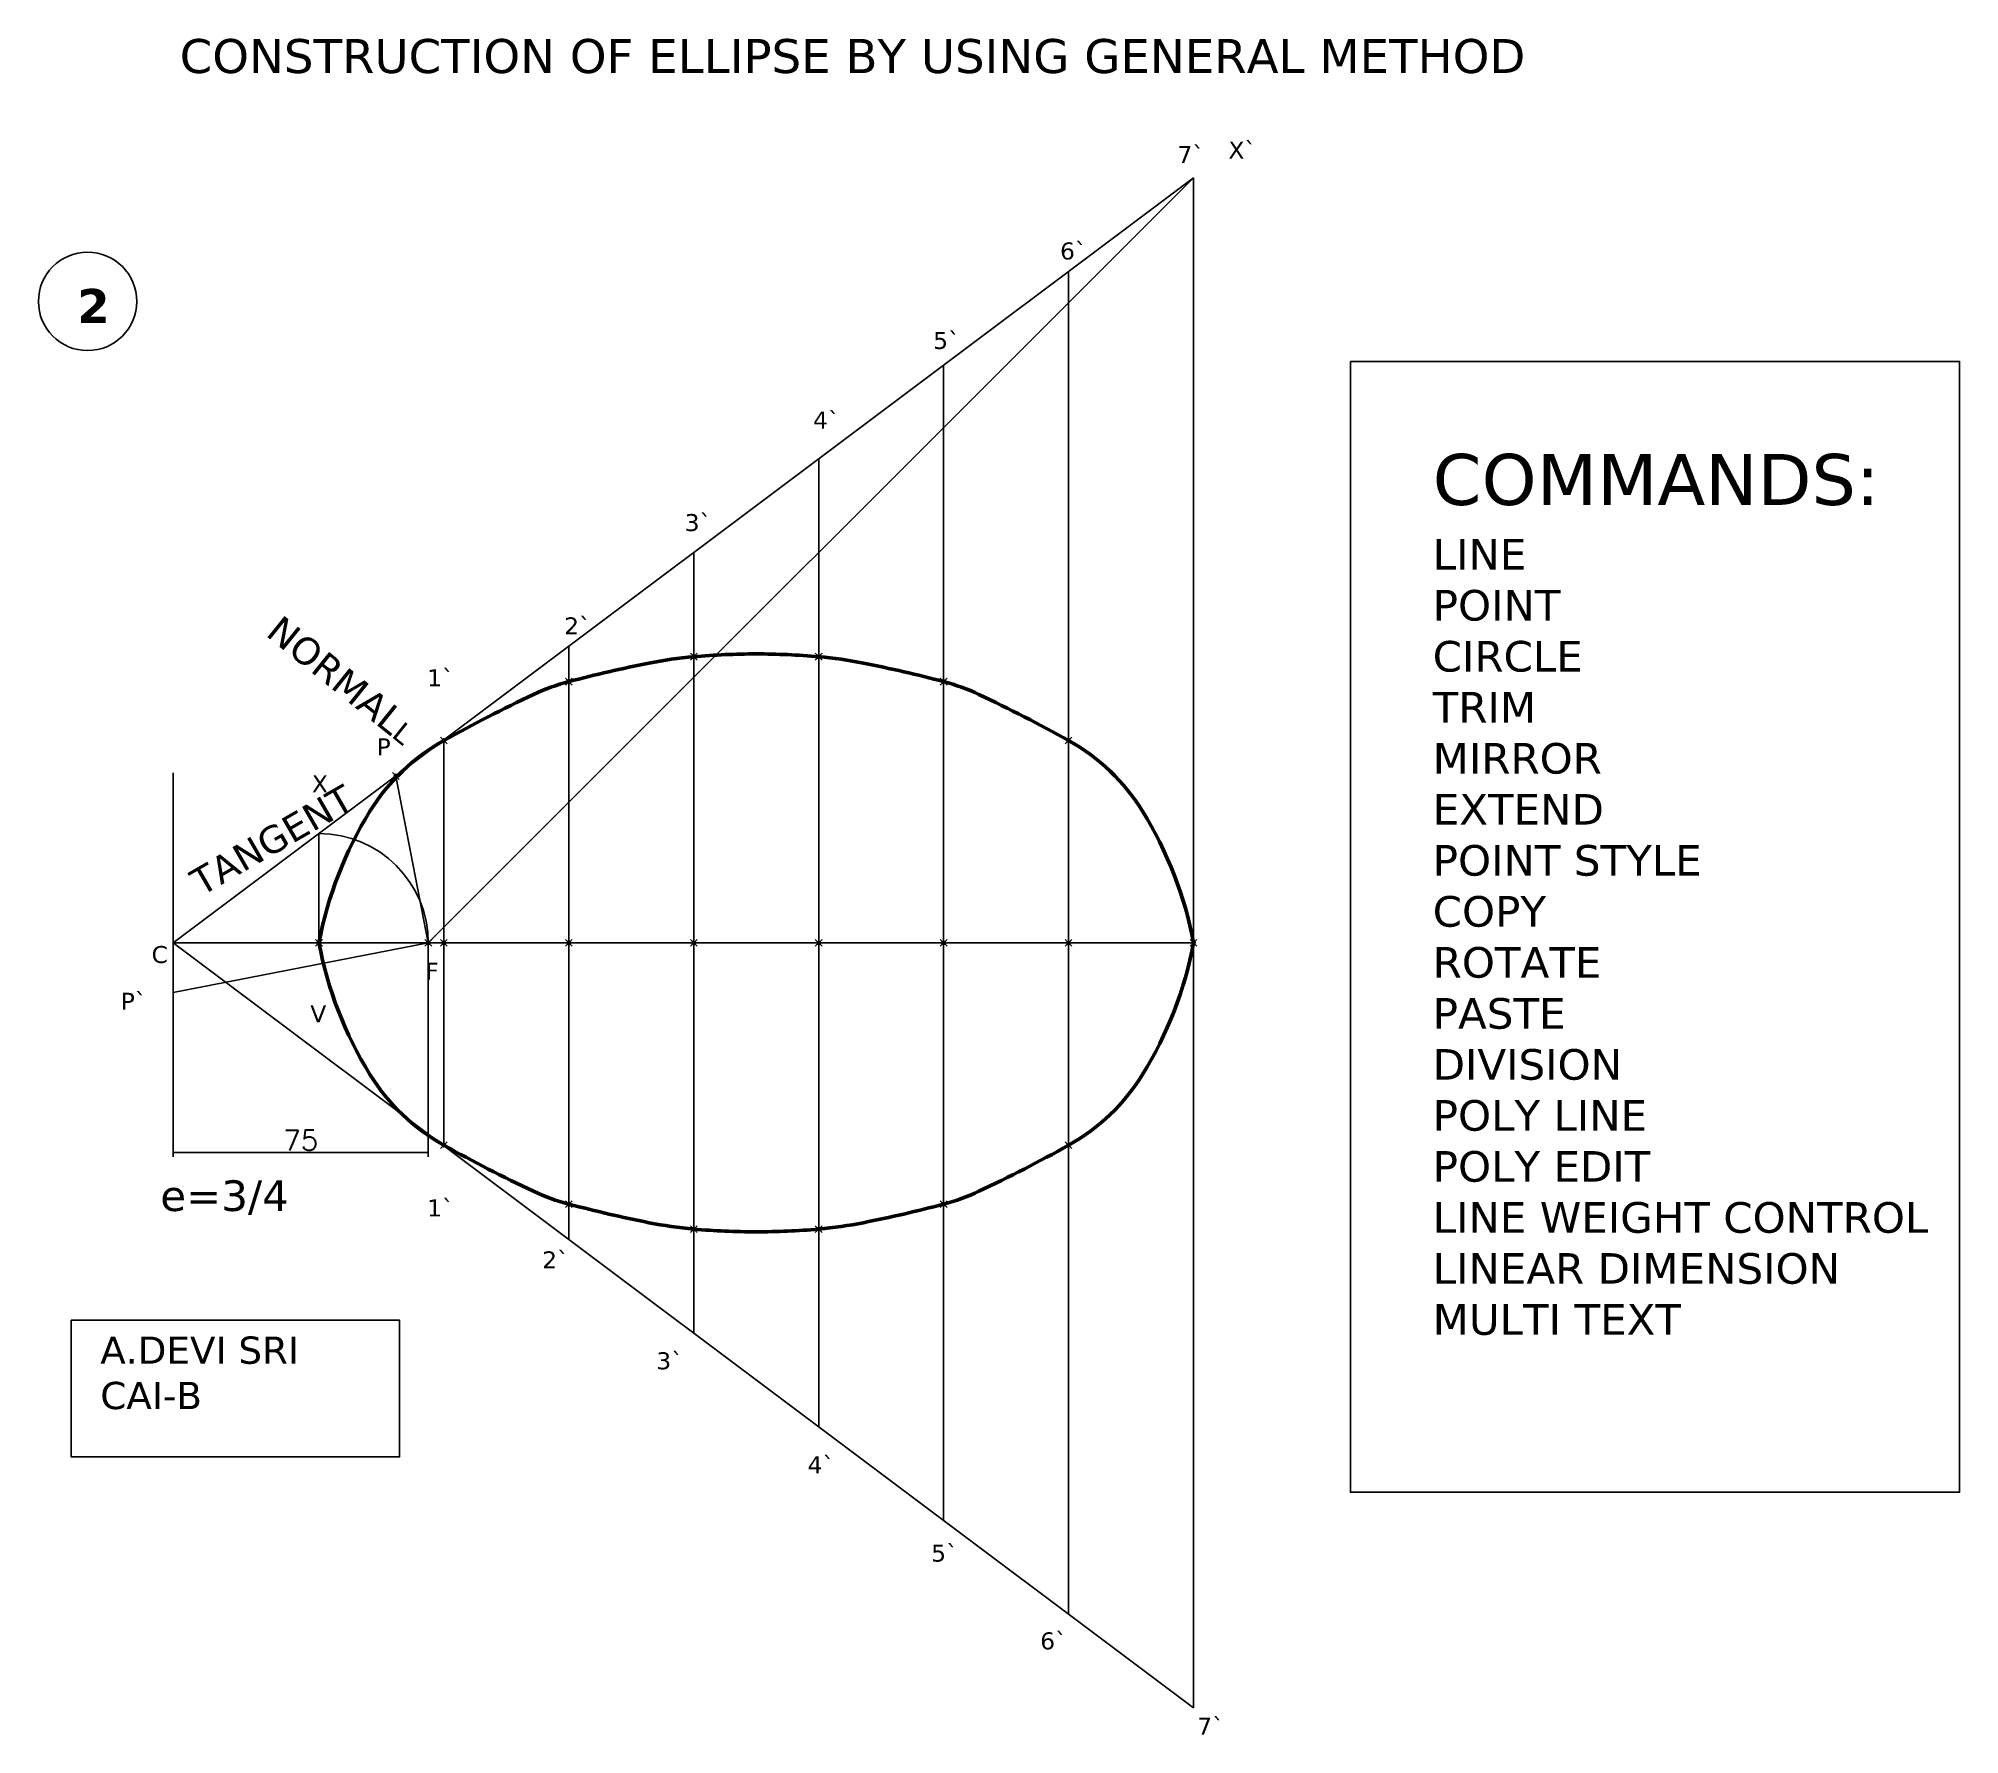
# Model space of a CAD drawing. Header units: millimetres. Extents: x 566 to 1131, y 1414 to 1913.
import ezdxf

# ---------------------------------------------------------------- set-up
doc = ezdxf.new("R2010")
doc.units = ezdxf.units.MM
doc.header["$PDMODE"] = 35
doc.styles.get("Standard").update_dxf_attribs({"font": 'txt.shx', "height": 1})
doc.dimstyles.new('ISO-25', dxfattribs={"dimtxt": 50, "dimasz": 0, "dimexe": 1.25, "dimexo": 0.625, "dimtad": 1, "dimtxsty": 'Standard', "dimcen": 5, "dimadec": 0, "dimazin": 0, "dimtfac": 1, "dimtmove": 0, "dimatfit": 3, "dimfxl": 1, "dimarcsym": 0})

# ---------------------------------------------------------------- blocks, each defined once
blk = doc.blocks.new('*D1')
at = {"color": 0, "lineweight": -2}
for p, q in [((605.82, 1646.09), (605.82, 1583.81)), ((680.82, 1646.09), (680.82, 1583.81)), ((605.82, 1585.06), (680.82, 1585.06))]:
    blk.add_line(p, q, dxfattribs=at)
at = {"layer": 'Defpoints', "color": 0}
for p in [(605.82, 1646.71), (680.82, 1646.71), (680.82, 1585.06)]:
    blk.add_point(p, dxfattribs=at)
at = {"color": 0, "insert": (643.32, 1588.68), "char_height": 1, "attachment_point": 5}
blk.add_mtext('{\\H6x;75}', dxfattribs=at)

msp = doc.modelspace()

# ---------------------------------------------------------------- linework, layer by layer
for p, q in [((605.817, 1646.713), (905.817, 1871.713)), ((680.817, 1646.713), (905.817, 1871.713)), ((905.817, 1871.713), (905.817, 1646.713)), ((869.082, 1844.162), (869.082, 1646.713)), ((832.348, 1816.611), (832.348, 1646.713)), ((795.613, 1789.06), (795.613, 1646.713)), ((758.878, 1761.509), (758.878, 1646.713)), ((722.144, 1733.958), (722.144, 1646.713)), ((685.409, 1706.407), (685.409, 1646.713)), ((605.817, 1696.713), (605.817, 1596.713)), ((605.817, 1596.713), (605.817, 1696.713)), ((680.817, 1646.713), (671.253, 1695.789)), ((648.674, 1646.713), (648.674, 1678.856)), ((680.31, 1658.321), (680.31, 1658.321)), ((605.817, 1646.713), (680.817, 1646.713)), ((605.817, 1646.713), (680.817, 1646.713)), ((605.817, 1646.713), (905.817, 1421.713)), ((605.817, 1632.096), (680.817, 1646.713)), ((648.674, 1646.713), (905.817, 1646.713)), ((648.674, 1646.713), (905.817, 1646.713)), ((685.409, 1587.019), (685.409, 1646.713)), ((722.144, 1559.468), (722.144, 1646.713)), ((758.878, 1531.917), (758.878, 1646.713)), ((795.613, 1504.366), (795.613, 1646.713)), ((832.348, 1476.815), (832.348, 1646.713)), ((869.082, 1449.264), (869.082, 1646.713)), ((905.817, 1421.713), (905.817, 1646.713))]:
    msp.add_line(p, q)
for points in [[(951.953, 1817.735), (1131.074, 1817.735), (1131.074, 1485.163), (951.953, 1485.163)], [(575.841, 1535.717), (672.353, 1535.717), (672.353, 1495.54), (575.841, 1495.54)]]:
    msp.add_lwpolyline(points, close=True)
at = {"lineweight": 53}
for points in [[(648.674, 1646.713, -0.0920672), (663.659, 1685.419, -0.127936), (685.409, 1706.23, -0.0170709), (711.756, 1719.769, -0.0458313), (722.144, 1723.549, -0.0150801), (745.712, 1728.998, -0.0274407), (758.878, 1730.882, -0.0218315), (777.246, 1731.685, -0.0218315), (795.613, 1730.882, -0.0274407), (808.779, 1728.998, -0.0150801), (832.348, 1723.549, -0.0458313), (842.735, 1719.769, -0.0170709), (869.082, 1706.23, -0.127936), (890.833, 1685.419, -0.0920672), (905.817, 1646.713)], [(648.674, 1646.713, 0.0920672), (663.659, 1608.006, 0.127936), (685.409, 1587.196, 0.0170709), (711.756, 1573.656, 0.0458313), (722.144, 1569.877, 0.0150801), (745.712, 1564.428, 0.0274407), (758.878, 1562.543, 0.0218315), (777.246, 1561.741, 0.0218315), (795.613, 1562.543, 0.0274407), (808.779, 1564.428, 0.0150801), (832.348, 1569.877, 0.0458313), (842.735, 1573.656, 0.0170709), (869.082, 1587.196, 0.127936), (890.833, 1608.006, 0.0920672), (905.817, 1646.713)]]:
    msp.add_lwpolyline(points, format="xyb", dxfattribs=at)
msp.add_circle((580.638, 1835.373), 14.456)
msp.add_arc((648.674, 1646.713), 32.143, 0, 90)
for p in [(758.878, 1730.882), (795.613, 1730.882), (722.144, 1723.549), (832.348, 1723.549), (685.409, 1706.23), (869.082, 1706.23), (671.253, 1695.789), (648.674, 1646.713), (685.409, 1646.713), (722.144, 1646.713), (758.878, 1646.713), (795.613, 1646.713), (832.348, 1646.713), (869.082, 1646.713), (905.817, 1646.713), (685.409, 1587.196), (869.082, 1587.196), (722.144, 1569.877), (832.348, 1569.877), (758.878, 1562.543), (795.613, 1562.543)]:
    msp.add_point(p)
at = {"color": 7}
msp.add_point((680.817, 1646.713), dxfattribs=at)

# ---------------------------------------------------------------- texts
for s, insert, char_height, width, attachment_point in [('{\\fVerdana|b0|i0|c0|p34;CONSTRUCTION OF ELLIPSE BY USING GENERAL METHOD}', (607.731, 1912.533), 10, 416.81493, 1), ('{\\fVerdana|b0|i0|c0|p34;7`}', (901.125, 1881.086), 5, 15.70672, 1), ('{\\fVerdana|b0|i0|c0|p34;X`}', (916.077, 1882.34), 5, 15.70672, 1), ('{\\fVerdana|b0|i0|c0|p34;6`}', (866.585, 1852.71), 5, 15.70672, 1), ('{\\fVerdana|b1|i0|c0|p34;2}', (577.569, 1839.03), 10, 15.70672, 1), ('{\\fVerdana|b0|i0|c0|p34;5`}', (829.272, 1826.383), 5, 15.70672, 1), ('{\\fVerdana|b0|i0|c0|p34;4`}', (793.947, 1802.99), 5, 15.70672, 1), ('{\\fVerdana|b0|i0|c0|p34;COMMANDS:\\P\\H0.6x;LINE\\PPOINT\\PCIRCLE\\PTRIM\\PMIRROR\\PEXTEND\\PPOINT STYLE\\PCOPY\\PROTATE\\PPASTE\\PDIVISION\\PPOLY LINE\\PPOLY EDIT\\PLINE WEIGHT CONTROL\\PLINEAR DIMENSION\\PMULTI TEXT}', (976.153, 1790.515), 15, 204.45341, 1), ('{\\fVerdana|b0|i0|c0|p34;3`}', (756.212, 1772.821), 5, 15.70672, 1), ('{\\fVerdana|b0|i0|c0|p34;2`}', (720.774, 1742.44), 5, 15.70672, 1), ('\\pt5,15,20;{\\fVerdana|b0|i0|c0|p34;1`}', (680.486, 1727.168), 5, 23.09996, 1), ('{\\fVerdana|b0|i0|c0|p34;P}', (665.628, 1706.864), 5, 15.70672, 1), ('{\\fVerdana|b0|i0|c0|p34;X}', (646.581, 1695.962), 5, 15.70672, 1), ('{\\fVerdana|b0|i0|c0|p34;C}', (599.451, 1645.793), 5, 15.70672, 1), ('{\\fVerdana|b0|i0|c0|p34;F}', (679.945, 1640.923), 5, 15.70672, 1), ('{\\fVerdana|b0|i0|c0|p34;P`}', (590.382, 1632.038), 5, 15.70672, 1), ('{\\fVerdana|b0|i0|c0|p34;V}', (646.129, 1628.33), 5, 15.70672, 1), ('{\\fVerdana|b0|i0|c0|p34;e=3/4}', (602.006, 1576.871), 9, 15.70672, 1), ('\\pt5,15,20;{\\fVerdana|b0|i0|c0|p34;1`}', (680.486, 1566.257), 5, 23.09996, 7), ('{\\fVerdana|b0|i0|c0|p34;2`}', (714.309, 1550.985), 5, 15.70672, 7), ('{\\fVerdana|b0|i0|c0|p34;A.DEVI SRI\\PCAI-B}', (584.365, 1530.941), 8, 103.37156, 1), ('{\\fVerdana|b0|i0|c0|p34;3`}', (747.861, 1526.31), 5, 15.70672, 1), ('{\\fVerdana|b0|i0|c0|p34;4`}', (792.351, 1495.721), 5, 15.70672, 1), ('{\\fVerdana|b0|i0|c0|p34;5`}', (828.692, 1469.752), 5, 15.70672, 1), ('{\\fVerdana|b0|i0|c0|p34;6`}', (860.74, 1443.942), 5, 30.5403, 1), ('{\\fVerdana|b0|i0|c0|p34;7`}', (906.928, 1418.874), 5, 15.70672, 1)]:
    msp.add_mtext(s, dxfattribs=dict(insert=insert, char_height=char_height, width=width, attachment_point=attachment_point))
at = {"attachment_point": 1}
for s, insert, char_height, width, rotation in [('{\\fVerdana|b0|i0|c0|p34;\\H1.333x;NORMAL\\H0.75x;L}', (637.695, 1743.519), 6, 53.74596, 321.1595), ('{\\fVerdana|b0|i0|c0|p34;TANGENT}', (609.992, 1667.228), 8, 3.92668, 30)]:
    msp.add_mtext(s, dxfattribs=dict(at, insert=insert, char_height=char_height, width=width, rotation=rotation))

# ---------------------------------------------------------------- dimensions: what is measured, and where the dimension line sits
dim = msp.add_linear_dim(base=(680.817, 1585.057), p1=(605.817, 1646.713), p2=(680.817, 1646.713), text='{\\H6x;75}', dimstyle='ISO-25')
dim.commit()
dim.dimension.update_dxf_attribs({"geometry": '*D1', "text_midpoint": (643.317, 1588.682)})

doc.saveas('drawing.dxf')
